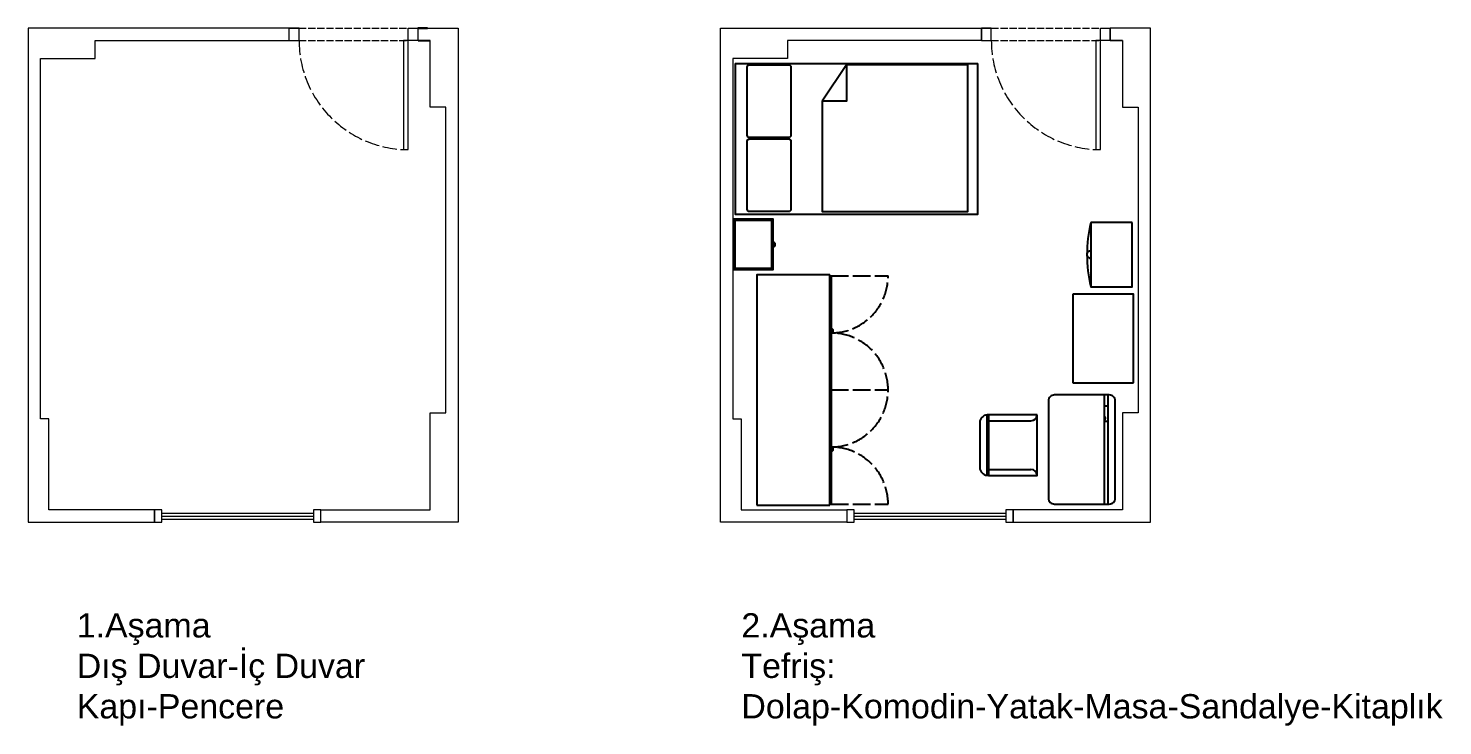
# Model space of a CAD drawing. Header units: centimetres. Extents: x 1662 to 2826, y 766 to 2039.
# Drawn here: x 1662 to 2826, y 1464 to 2039 of the extents above; entities that cross this region are included whole.
import ezdxf

# ---------------------------------------------------------------- set-up
doc = ezdxf.new("R2010")
doc.units = ezdxf.units.CM
doc.linetypes.add('ACAD_ISO02W100', pattern=[15, 12, -3])
for name, color, linetype, lineweight in [('duvarlar', 7, 'Continuous', 15), ('kapı', 180, 'Continuous', 13), ('pencere', 200, 'Continuous', 9), ('yazılar', 7, 'Continuous', 5)]:
    doc.layers.add(name, color=color, linetype=linetype, lineweight=lineweight)
doc.layers.add('tefriş', color=7, linetype='Continuous')
doc.styles.get("Standard").update_dxf_attribs({"font": 'arial.ttf'})

# ---------------------------------------------------------------- blocks, each defined once
blk = doc.blocks.new('kapi')
at = {"layer": 'kapı'}
for p, q in [((-94, 0), (-94, 10)), ((-86, 10), (-94, 10)), ((-94, 10), (-86, 10)), ((-94, 10), (-86, 10)), ((-86, 10), (-94, 10)), ((-94, 0), (-86, 0)), ((-86, 0), (-86, 10)), ((4, 0), (4, 10)), ((4, 10), (12, 10)), ((12, 0), (4, 0)), ((12, 0), (12, 10))]:
    blk.add_line(p, q, dxfattribs=at)
at = {"layer": 'kapı', "linetype": 'ACAD_ISO02W100', "ltscale": 0.5}
for p, q in [((-86, 10), (4, 10)), ((-86, 0), (4, 0))]:
    blk.add_line(p, q, dxfattribs=at)
at = {"layer": 'kapı'}
blk.add_lwpolyline([(4, 0), (0, 0), (0, -90), (4, -90), (4, 0)], dxfattribs=at)
at = {"layer": 'kapı', "linetype": 'ACAD_ISO02W100'}
blk.add_arc((4, 0), 90, 180, 267.4527, dxfattribs=at)
blk = doc.blocks.new('pencere')
at = {"layer": 'pencere'}
for p, q in [((0, -2.5), (125, -2.5)), ((0, -5), (125, -5)), ((0, -7.5), (125, -7.5))]:
    blk.add_line(p, q, dxfattribs=at)
for points in [[(-6, 0), (-6, -10), (0, -10), (0, 0), (-6, 0)], [(131, 0), (125, 0), (125, -10), (131, -10), (131, 0)]]:
    blk.add_lwpolyline(points, dxfattribs=at)
blk = doc.blocks.new('dolap')
at = {"layer": 'tefriş'}
for p, q in [((60, 190), (60, 189)), ((60, 189), (61, 189)), ((60.5, 142), (60.5, 189)), ((61, 189), (61, 1)), ((61, 189), (61, 188)), ((60.5, 95), (60.5, 142)), ((61, 142), (61, 141)), ((60.5, 48), (60.5, 95)), ((60.5, 1), (60.5, 48)), ((61, 48), (61, 47)), ((61, 48), (61, 46)), ((0, 0), (60, 0)), ((60, 0), (60, 1)), ((60, 1), (61, 1))]:
    blk.add_line(p, q, dxfattribs=at)
at = {"layer": 'tefriş', "linetype": 'ACAD_ISO02W100', "ltscale": 1.2}
for p, q in [((61, 189), (108, 189)), ((61, 189), (108, 189)), ((61, 95), (108, 95)), ((61, 95), (108, 95)), ((61, 1), (108, 1))]:
    blk.add_line(p, q, dxfattribs=at)
at = {"layer": 'tefriş'}
for points in [[(60, 190), (0, 190), (0, 0)], [(60, 0), (60, 190)]]:
    blk.add_lwpolyline(points, dxfattribs=at)
at = {"layer": 'tefriş', "linetype": 'ACAD_ISO02W100', "ltscale": 1.2}
for centre, start, end in [((61, 189), 270, 0), ((61, 95), 0, 90), ((61, 95), 270, 0), ((61, 1), 0, 90)]:
    blk.add_arc(centre, 47, start, end, dxfattribs=at)
at = {"layer": 'tefriş'}
for centre in [(61, 144), (61, 46)]:
    blk.add_arc(centre, 1.75, 270, 90, dxfattribs=at)
blk = doc.blocks.new('kitaplık')
at = {"layer": 'tefriş'}
blk.add_line((0, 53), (-34, 53), dxfattribs=at)
blk.add_lwpolyline([(-34, 53), (-34, 0), (0, 0), (0, 53)], dxfattribs=at)
for centre, radius, start, end in [((74.6, 26.5), 111.8, 166.2911, 193.7089), ((-34, 26.5), 3.19, 90, 270)]:
    blk.add_arc(centre, radius, start, end, dxfattribs=at)
blk = doc.blocks.new('masa1')
at = {"layer": 'tefriş'}
for p, q in [((18.3, 45), (18.3, -45)), ((18.3, 36), (21.3, 36)), ((21.3, 45), (21.3, -45)), ((21.3, 36), (21.3, 23.1)), ((21.3, 23.1), (18.3, 23.1))]:
    blk.add_line(p, q, dxfattribs=at)
blk.add_lwpolyline([(-27.5, 40), (-27.5, -40, 0.414214), (-22.5, -45), (22.5, -45, 0.414214), (27.5, -40), (27.5, 40, 0.414214), (22.5, 45), (-22.5, 45, 0.414214)], format="xyb", close=True, dxfattribs=at)
blk.add_arc((18.3, 25.7), 1.27, 270, 90, dxfattribs=at)
blk = doc.blocks.new('komodin')
at = {"layer": 'tefriş'}
blk.add_lwpolyline([(0, 42), (32, 42), (32, 0), (0, 0)], close=True, dxfattribs=at)
blk.add_lwpolyline([(1, 41), (31, 41), (31, 1), (1, 1), (1, 41)], dxfattribs=at)
blk.add_arc((32, 21), 2, 270, 90, dxfattribs=at)
blk = doc.blocks.new('yastık')
at = {"layer": 'tefriş'}
blk.add_lwpolyline([(-16, 30), (16, 30, -0.414214), (18, 28), (18, -28, -0.414214), (16, -30), (-16, -30, -0.414214), (-18, -28), (-18, 28, -0.414214)], format="xyb", close=True, dxfattribs=at)
blk = doc.blocks.new('yorgan')
at = {"layer": 'tefriş'}
blk.add_line((20, 119.8), (0, 89.8), dxfattribs=at)
blk.add_lwpolyline([(0, 89.8), (0, -1.2), (120, -1.2), (120, 119.8), (20, 119.8), (20, 89.8)], close=True, dxfattribs=at)
blk = doc.blocks.new('yatak')
at = {"layer": 'tefriş'}
for points in [[(0, 124), (200, 124)], [(0, 124), (0, 0), (200, 0), (200, 124)]]:
    blk.add_lwpolyline(points, dxfattribs=at)
at = {"layer": 'tefriş', "rotation": 180.0000000000072}
blk.add_blockref('yastık', (28, 93), dxfattribs=at)
at = {"layer": 'tefriş'}
for name, p in [('yorgan', (71.7, 3.2)), ('yastık', (28, 32))]:
    blk.add_blockref(name, p, dxfattribs=at)
blk = doc.blocks.new('sandalye')
at = {"layer": 'tefriş'}
for p, q in [((-1.3, 24.9), (-1.3, -24.9)), ((40, 25), (0, 25)), ((0, 25), (0, -25)), ((40, 25), (40, 25)), ((-7.1, 20), (-7.1, -20)), ((0, 20), (35, 20)), ((0, -20), (35, -20)), ((40, -25), (40, -25))]:
    blk.add_line(p, q, dxfattribs=at)
blk.add_lwpolyline([(0, -25), (40, -25), (40, 25)], dxfattribs=at)
for centre, radius, start, end in [((-0.3, 17.8), 7.17, 87.8767, 162.4221), ((35, 25), 5, 270, 0), ((-0.3, -17.8), 7.17, 197.5779, 272.1233), ((35, -25), 5, 0, 90)]:
    blk.add_arc(centre, radius, start, end, dxfattribs=at)

msp = doc.modelspace()

# ---------------------------------------------------------------- linework, layer by layer
for p, q in [((1982.265, 2038.643), (1990.265, 2038.643)), ((1990.265, 2038.643), (1982.265, 2038.643)), ((1990.265, 2038.643), (1982.265, 2038.643)), ((1982.265, 2038.643), (1990.265, 2038.643))]:
    msp.add_line(p, q)
msp.add_lwpolyline([(1982.508, 2028.643), (1992.508, 2028.643)])
at = {"layer": 'duvarlar'}
for points in [[(1876.508, 2038.643), (1661.508, 2038.643), (1661.508, 1631.643), (1678.508, 1631.643), (1765.508, 1631.643), (1765.508, 1641.643), (1678.508, 1641.643), (1678.508, 1716.643), (1671.508, 1716.643), (1671.508, 2013.643), (1716.508, 2013.643), (1716.508, 2028.643), (1876.508, 2028.643)], [(2446.698, 2028.643), (2286.698, 2028.643), (2286.698, 2013.643), (2241.698, 2013.643), (2241.698, 1716.643), (2248.698, 1716.643), (2248.698, 1641.643), (2335.698, 1641.643), (2335.698, 1631.643), (2248.698, 1631.643), (2231.698, 1631.643), (2231.698, 2038.643), (2446.698, 2038.643)]]:
    msp.add_lwpolyline(points, close=True, dxfattribs=at)
for points in [[(1982.508, 2028.643), (1982.508, 2038.643), (2015.508, 2038.643), (2015.508, 1631.643), (1992.508, 1631.643), (1902.508, 1631.643), (1902.508, 1641.643), (1992.508, 1641.643), (1992.508, 1721.643), (2005.508, 1721.643), (2005.508, 1973.643), (1992.508, 1973.643), (1992.508, 2028.643)], [(2562.698, 2028.643), (2552.698, 2028.643), (2562.698, 2028.643), (2562.698, 1973.643), (2575.698, 1973.643), (2575.698, 1721.643), (2562.698, 1721.643), (2562.698, 1641.643), (2472.698, 1641.643), (2472.698, 1631.643), (2562.698, 1631.643), (2585.698, 1631.643), (2585.698, 2038.643), (2552.698, 2038.643), (2552.698, 2028.643)]]:
    msp.add_lwpolyline(points, dxfattribs=at)
at = {"layer": 'tefriş'}
for p, q in [((2521.776, 1819.491), (2521.776, 1746.491)), ((2521.776, 1746.491), (2571.776, 1746.491))]:
    msp.add_line(p, q, dxfattribs=at)
msp.add_lwpolyline([(2571.776, 1746.491), (2571.776, 1819.491), (2521.776, 1819.491)], dxfattribs=at)

# ---------------------------------------------------------------- block references
at = {"layer": 'kapı'}
for p in [(1970.508, 2028.643), (2540.698, 2028.643)]:
    msp.add_blockref('kapi', p, dxfattribs=at)
at = {"layer": 'pencere'}
for p in [(1771.508, 1641.643), (2341.698, 1641.643)]:
    msp.add_blockref('pencere', p, dxfattribs=at)
at = {"layer": 'tefriş'}
for name, p in [('yatak', (2243.698, 1885.539)), ('komodin', (2242.698, 1839.539)), ('kitaplık', (2570.698, 1825.643)), ('dolap', (2261.698, 1645.547)), ('masa1', (2529.303, 1691.491)), ('sandalye', (2452.378, 1695.148))]:
    msp.add_blockref(name, p, dxfattribs=at)

# ---------------------------------------------------------------- texts
at = {"layer": 'yazılar', "char_height": 20, "attachment_point": 1}
for s, width, heights, insert in [('1.Aşama\\PDış Duvar-İç Duvar\\PKapı-Pencere', 328.62166, [96.585], (1701.412, 1556.563)), ('2.Aşama\\PTefriş: Dolap-Komodin-Yatak-Masa-Sandalye-Kitaplık', 351.31094, [0], (2248.824, 1556.563))]:
    msp.add_mtext_dynamic_manual_height_columns(s, width=width, gutter_width=12.5, heights=heights, dxfattribs=dict(at, insert=insert))

doc.saveas('drawing.dxf')
